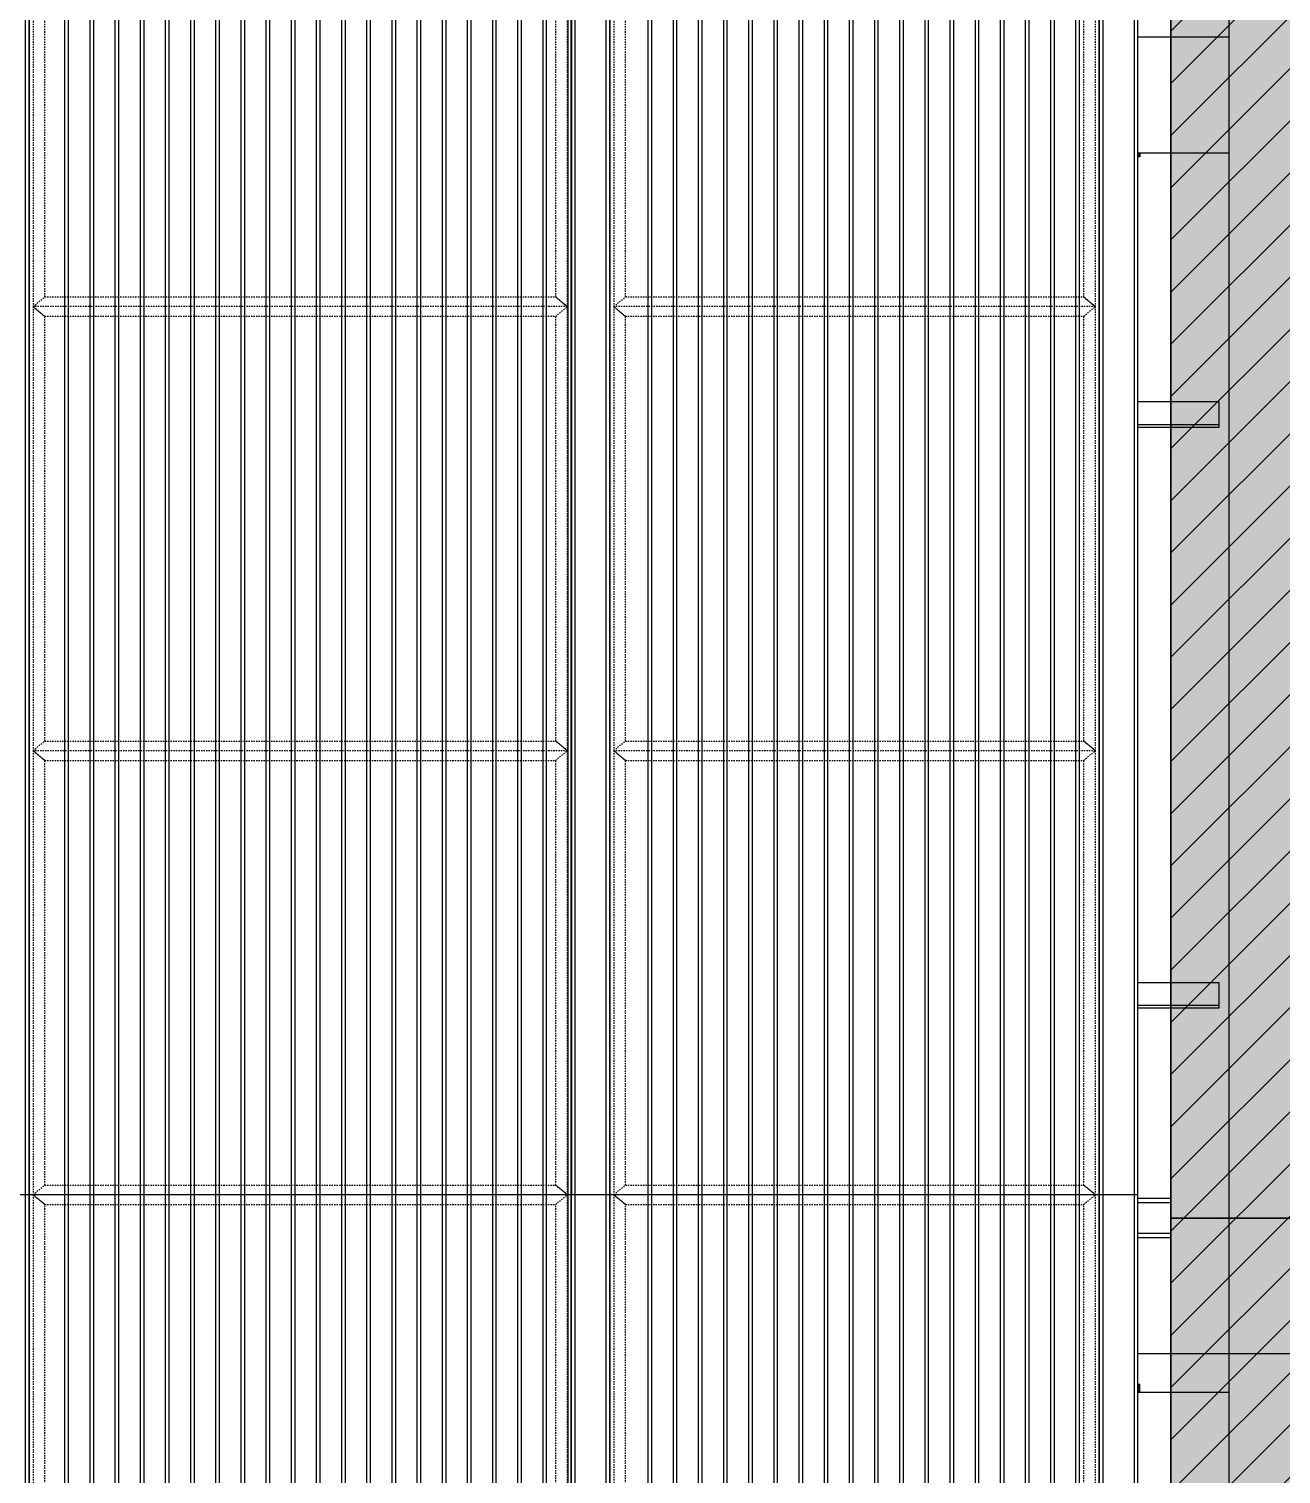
# Model space of a CAD drawing. Header units: millimetres. Extents: x 2519235 to 7246330, y 25937 to 201821.
# Drawn here: x 3249735 to 3252969, y 110629 to 114361 of the extents above; entities that cross this region are included whole.
import ezdxf
from ezdxf.xclip import XClip

# ---------------------------------------------------------------- set-up
doc = ezdxf.new("R2010")
doc.units = ezdxf.units.MM
doc.header["$XCLIPFRAME"] = 0
for name, pattern in [('ACM_Grid2', [9, 6, -1, 1, -1]), ('HIDDEN', [0.375, 0.25, -0.125]), ('HIDDEN2', [4.7625, 3.175, -1.5875]), ('TA_GL_005.00000', [13.75, 5, -1.25, 1.25, -1.25, 5]), ('TA_HL_001.00000', [6.5, 3.55, -2.95])]:
    doc.linetypes.add(name, pattern=pattern)
doc.layers.get('Defpoints').update_dxf_attribs({"color": 140})
for name, color, linetype in [('000 - 0_SYM_DWG_GRIDLINE_MAIN_COLOR_251', 251, 'Continuous'), ('000 - CONCRETE_COL_WIPEOUT_', 250, 'Continuous'), ('000 - CONCRETE_PRECAST_HATCH_', 251, 'Continuous'), ('000 - H A T C H', 9, 'Continuous'), ('010 - ASPG_EXTR_MAIN_COLOR_2', 2, 'Continuous'), ('010 - ASPG_EXTR_WIPEOUT_', 250, 'Continuous'), ('010 - ASPG_FRAMING_MAIN_COLOR_1', 3, 'Continuous'), ('010 - ASPG_FRAMING_MAIN_COLOR_2', 2, 'Continuous'), ('010 - ASPG_FRAMING_SUB_COLOR_2', 2, 'Continuous'), ('010 - ASPG_FRAMING_SUB_COLOR_3', 251, 'Continuous'), ('010 - ASPG_FRAMING_WIPEOUT_', 250, 'Continuous'), ('_[-125x65x6x8', 3, 'Continuous'), ('_PL-02', 1, 'Continuous'), ('_PLATE-SC', 32, 'Continuous'), ('_SC -100x100x6x8', 1, 'Continuous'), ('_Wall-PRECAST-E1', 1, 'HIDDEN'), ('_งานโครงสร้าง', 251, 'Continuous'), ('G-ANNO-HATCH-G251', 7, 'Continuous')]:
    doc.layers.add(name, color=color, linetype=linetype)
doc.layers.add('ACM_Line_Grid Line _Existing__Lw2_', color=252, linetype='ACM_Grid2', lineweight=9)
doc.styles.add('TA', font='', dxfattribs={"height": 4.5})
doc.styles.get('TA').set_extended_font_data('Cordia New')

# ---------------------------------------------------------------- blocks, each defined once
blk = doc.blocks.new('*U107')
at = {"color": 252, "linetype": 'HIDDEN2', "ltscale": 0.3}
blk.add_line((0, -26.5), (-4950, -26.5), dxfattribs=at)
blk.add_lwpolyline([(0, 32.5), (-4950, 32.5), (-4950, -32.5), (0, -32.5)], close=True)
blk = doc.blocks.new('_PL-01')
at = {"layer": 'G-ANNO-HATCH-G251'}
h = blk.add_hatch(dxfattribs=at)
h.set_pattern_fill('AR-CONC', color=250, scale=0.05)
h.set_pattern_definition([(50, (-178564.836, -85577.109), (9.10923345, -0.79695428), [0.9525, -10.4775]), (355, (-178564.836, -85577.109), (-1.76217107, 9.55284226), [0.762, -8.3820292]), (100.4514447, (-178564.077, -85577.176), (7.34706235, 8.7558876), [0.80950044, -8.90451223]), (46.1842, (-178564.836, -85574.569), (13.55395204, -2.1021164), [1.42875, -15.71625]), (96.6355576, (-178563.706, -85574.744), (11.8702067, 12.3713062), [1.2142512, -13.3567804]), (351.184151, (-178564.836, -85574.57), (11.8702067, 12.3713062), [1.1429984, -12.5729866]), (21, (-178563.566, -85575.204), (7.58071956, -5.1132599), [0.9525, -10.4775]), (326, (-178563.566, -85575.204), (3.0901014, 9.2093983), [0.762, -8.382]), (71.451445, (-178562.934, -85575.63), (10.67082096, 4.09613844), [0.80950044, -8.9044969]), (37.5, (-178564.8358, -85577.1093), (0.15443016, 4.227751944), [0, -8.2804, 0, -8.509, 0, -8.41375]), (7.5, (-178564.836, -85577.1093), (3.34098313, 5.00902874), [0, -4.8514, 0, -8.0899, 0, -3.20675]), (327.5, (-178567.668, -85577.1093), (6.77952976, -0.2864372), [0, -3.175, 0, -9.906, 0, -13.1445]), (317.5, (-178568.938, -85577.1093), (7.40645907, 1.27132455), [0, -4.1275, 0, -6.5786, 0, -9.3345])])
h.paths.add_polyline_path([(70, 0), (-70, 0), (-70, -10), (70, -10)])
h = blk.add_hatch(dxfattribs=at)
h.set_pattern_fill('ANSI32', color=250, scale=0.5, angle=90)
h.set_pattern_definition([(135, (-178371.5467, -85577.1093), (-3.36759605, -3.36759605), []), (135, (-178371.5467, -85574.8643), (-3.36759605, -3.36759605), [])])
h.paths.add_polyline_path([(70, -10), (-70, -10), (-70, -20), (70, -20)])
for points in [[(-70, 0), (70, 0), (70, -10), (-70, -10)], [(-70, -10), (70, -10), (70, -20), (-70, -20)]]:
    blk.add_lwpolyline(points, close=True)
at = {"layer": 'ACM_Line_Grid Line _Existing__Lw2_', "lineweight": 20}
blk.add_line((0, 0), (0, -20), dxfattribs=at)
blk = doc.blocks.new('*U124')
for p, q in [((-3, 3170), (-63, 3170)), ((-57.9, 3165), (-50, 3165)), ((-50, 5), (-50, 3165)), ((-50, 3165), (50, 3165)), ((-3, 3165), (-3, 3170)), ((50, 3165), (50, 5)), ((-3, 0), (-63, 0)), ((-57.9, 5), (-50, 5)), ((-50, 5), (50, 5)), ((-3, 5), (-3, 0))]:
    blk.add_line(p, q)
at = {"color": 252}
for p, q in [((-24.8, 3141.6), (-24.8, 3128.4)), ((-24.8, 3141.6), (-23.6, 3140.3)), ((-22.4, 3141.6), (-23.6, 3140.3)), ((-23.6, 3140.3), (-23.6, 3129.7)), ((-22.4, 3141.6), (-21.2, 3140.3)), ((-22.4, 3141.6), (-22.4, 3128.4)), ((-20, 3141.6), (-21.2, 3140.3)), ((-21.2, 3140.3), (-21.2, 3129.7)), ((-20, 3141.6), (-18.8, 3140.3)), ((-20, 3141.6), (-20, 3128.4)), ((-17.6, 3145.8), (-18.8, 3145)), ((-18.8, 3145), (-18.8, 3125)), ((-17.6, 3145.8), (-11, 3145.8)), ((-17.6, 3138.6), (-11, 3138.6)), ((-11, 3145.8), (-9.8, 3145)), ((-9.8, 3148.5), (-9.8, 3121.5)), ((-9.8, 3148.5), (-8, 3148.5)), ((-8, 3148.5), (-8, 3121.5)), ((4, 3121.5), (4, 3148.5)), ((5.8, 3148.5), (4, 3148.5)), ((5.8, 3121.5), (5.8, 3148.5)), ((7, 3145.8), (5.8, 3145)), ((13.6, 3145.8), (7, 3145.8)), ((13.6, 3138.6), (7, 3138.6)), ((13.6, 3145.8), (14.8, 3145)), ((14.8, 3125), (14.8, 3145)), ((22.6, 3145.8), (16, 3145.8)), ((22.6, 3138.6), (16, 3138.6)), ((22.6, 3145.8), (23.8, 3145)), ((23.8, 3125), (23.8, 3145)), ((25, 3141.6), (23.8, 3140.3)), ((26.2, 3140.3), (25, 3141.6)), ((25, 3128.4), (25, 3141.6)), ((27.4, 3141.6), (26.2, 3140.3)), ((26.2, 3129.7), (26.2, 3140.3)), ((28.6, 3140.3), (27.4, 3141.6)), ((27.4, 3128.4), (27.4, 3141.6)), ((29.8, 3141.6), (28.6, 3140.3)), ((28.6, 3140.3), (28.6, 3129.7)), ((29.8, 3128.4), (29.8, 3141.6)), ((-24.8, 3128.4), (-23.6, 3129.7)), ((-23.6, 3129.7), (-22.4, 3128.4)), ((-22.4, 3128.4), (-21.2, 3129.7)), ((-21.2, 3129.7), (-20, 3128.4)), ((-20, 3128.4), (-18.8, 3129.7)), ((-17.6, 3124.2), (-18.8, 3125)), ((-17.6, 3131.4), (-11, 3131.4)), ((-17.6, 3124.2), (-11, 3124.2)), ((-11, 3124.2), (-9.8, 3125)), ((-9.8, 3121.5), (-8, 3121.5)), ((5.8, 3121.5), (4, 3121.5)), ((7, 3124.2), (5.8, 3125)), ((13.6, 3131.4), (7, 3131.4)), ((13.6, 3124.2), (7, 3124.2)), ((13.6, 3124.2), (14.8, 3125)), ((22.6, 3131.4), (16, 3131.4)), ((22.6, 3124.2), (16, 3124.2)), ((22.6, 3124.2), (23.8, 3125)), ((25, 3128.4), (23.8, 3129.7)), ((25, 3128.4), (26.2, 3129.7)), ((27.4, 3128.4), (26.2, 3129.7)), ((27.4, 3128.4), (28.6, 3129.7)), ((29.8, 3128.4), (28.6, 3129.7)), ((-24.8, 28.4), (-24.8, 41.6)), ((-24.8, 41.6), (-23.6, 40.3)), ((-23.6, 40.3), (-22.4, 41.6)), ((-23.6, 29.7), (-23.6, 40.3)), ((-22.4, 41.6), (-21.2, 40.3)), ((-22.4, 28.4), (-22.4, 41.6)), ((-21.2, 40.3), (-20, 41.6)), ((-21.2, 29.7), (-21.2, 40.3)), ((-20, 41.6), (-18.8, 40.3)), ((-20, 28.4), (-20, 41.6)), ((-17.6, 45.8), (-18.8, 45)), ((-18.8, 25), (-18.8, 45)), ((-17.6, 45.8), (-11, 45.8)), ((-17.6, 38.6), (-11, 38.6)), ((-11, 45.8), (-9.8, 45)), ((-9.8, 21.5), (-9.8, 48.5)), ((-9.8, 48.5), (-8, 48.5)), ((-8, 21.5), (-8, 48.5)), ((4, 48.5), (4, 21.5)), ((5.8, 48.5), (4, 48.5)), ((5.8, 48.5), (5.8, 21.5)), ((7, 45.8), (5.8, 45)), ((13.6, 45.8), (7, 45.8)), ((13.6, 38.6), (7, 38.6)), ((13.6, 45.8), (14.8, 45)), ((14.8, 45), (14.8, 25)), ((22.6, 45.8), (16, 45.8)), ((22.6, 38.6), (16, 38.6)), ((22.6, 45.8), (23.8, 45)), ((23.8, 45), (23.8, 25)), ((25, 41.6), (23.8, 40.3)), ((25, 41.6), (26.2, 40.3)), ((25, 41.6), (25, 28.4)), ((27.4, 41.6), (26.2, 40.3)), ((26.2, 40.3), (26.2, 29.7)), ((27.4, 41.6), (28.6, 40.3)), ((27.4, 41.6), (27.4, 28.4)), ((29.8, 41.6), (28.6, 40.3)), ((28.6, 29.7), (28.6, 40.3)), ((29.8, 41.6), (29.8, 28.4)), ((-24.8, 28.4), (-23.6, 29.7)), ((-22.4, 28.4), (-23.6, 29.7)), ((-22.4, 28.4), (-21.2, 29.7)), ((-20, 28.4), (-21.2, 29.7)), ((-20, 28.4), (-18.8, 29.7)), ((-17.6, 24.2), (-18.8, 25)), ((-17.6, 31.4), (-11, 31.4)), ((-17.6, 24.2), (-11, 24.2)), ((-11, 24.2), (-9.8, 25)), ((-9.8, 21.5), (-8, 21.5)), ((5.8, 21.5), (4, 21.5)), ((7, 24.2), (5.8, 25)), ((13.6, 31.4), (7, 31.4)), ((13.6, 24.2), (7, 24.2)), ((13.6, 24.2), (14.8, 25)), ((22.6, 31.4), (16, 31.4)), ((22.6, 24.2), (16, 24.2)), ((22.6, 24.2), (23.8, 25)), ((25, 28.4), (23.8, 29.7)), ((26.2, 29.7), (25, 28.4)), ((27.4, 28.4), (26.2, 29.7)), ((28.6, 29.7), (27.4, 28.4)), ((29.8, 28.4), (28.6, 29.7))]:
    blk.add_line(p, q, dxfattribs=at)
at = {"color": 1, "linetype": 'HIDDEN'}
for p, q in [((-8, 3160), (-8, 3115.1)), ((-8, 10), (-8, 54.9))]:
    blk.add_line(p, q, dxfattribs=at)
at = {"color": 252, "linetype": 'HIDDEN', "ltscale": 0.1}
for p, q in [((-3, 3165), (-3, 5)), ((3, 5), (3, 3165))]:
    blk.add_line(p, q, dxfattribs=at)
at = {"color": 252}
for points in [[(-17.6, 3145.8, 0.325), (-17.6, 3138.6, 0.325), (-17.6, 3131.4, 0.325), (-17.6, 3124.2, 0.325)], [(-11, 3145.8, -0.325), (-11, 3138.6, -0.325), (-11, 3131.4, -0.325), (-11, 3124.2, -0.325)], [(7, 3124.2, -0.325), (7, 3131.4, -0.325), (7, 3138.6, -0.325), (7, 3145.8, -0.325)], [(13.6, 3124.2, 0.325), (13.6, 3131.4, 0.325), (13.6, 3138.6, 0.325), (13.6, 3145.8, 0.325)], [(22.6, 3124.2, 0.325), (22.6, 3131.4, 0.325), (22.6, 3138.6, 0.325), (22.6, 3145.8, 0.325)], [(-17.6, 24.2, -0.325), (-17.6, 31.4, -0.325), (-17.6, 38.6, -0.325), (-17.6, 45.8, -0.325)], [(-11, 24.2, 0.325), (-11, 31.4, 0.325), (-11, 38.6, 0.325), (-11, 45.8, 0.325)], [(7, 45.8, 0.325), (7, 38.6, 0.325), (7, 31.4, 0.325), (7, 24.2, 0.325)], [(13.6, 45.8, -0.325), (13.6, 38.6, -0.325), (13.6, 31.4, -0.325), (13.6, 24.2, -0.325)], [(22.6, 45.8, -0.325), (22.6, 38.6, -0.325), (22.6, 31.4, -0.325), (22.6, 24.2, -0.325)]]:
    blk.add_lwpolyline(points, format="xyb", dxfattribs=at)
for points in [[(16, 3145.8, 0.325), (16, 3138.6, 0.325), (16, 3131.4, 0.325), (16, 3124.2), (14.8, 3125), (14.8, 3145)], [(16, 24.2, -0.325), (16, 31.4, -0.325), (16, 38.6, -0.325), (16, 45.8), (14.8, 45), (14.8, 25)]]:
    blk.add_lwpolyline(points, format="xyb", close=True, dxfattribs=at)
for centre, start, end in [((-57.2, 3170.9), 188.4792, 263.1502), ((-57.2, -0.9), 96.8498, 171.5208)]:
    blk.add_arc(centre, 5.91, start, end)
for centre, radius, start, end in [((-18.3, 3135), 9.29, 134.3223, 225.6777), ((23.3, 3135), 9.29, 314.3223, 45.6777), ((71.5, 3130.9), 47.7, 178.4903, 181.5097), ((-18.3, 35), 9.29, 134.3223, 225.6777), ((71.5, 39.1), 47.7, 178.4903, 181.5097), ((23.3, 35), 9.29, 314.3223, 45.6777)]:
    blk.add_arc(centre, radius, start, end, dxfattribs=at)
at = {"color": 1, "linetype": 'HIDDEN'}
for centre, radius, start, end in [((-13, 3160), 5, 0, 90), ((-2.1, 3115.8), 5.91, 186.8498, 261.5208), ((-2.1, 54.2), 5.91, 98.4792, 173.1502), ((-13, 10), 5, 270, 0)]:
    blk.add_arc(centre, radius, start, end, dxfattribs=at)
at = {"layer": 'Defpoints'}
blk.add_line((0, 3170), (0, 0), dxfattribs=at)
blk = doc.blocks.new('_PL-02')
at = {"layer": 'G-ANNO-HATCH-G251'}
h = blk.add_hatch(dxfattribs=at)
h.set_pattern_fill('ANSI32', color=250, scale=0.5, angle=90)
h.set_pattern_definition([(135, (-178371.5467, -85567.1093), (-3.36759605, -3.36759605), []), (135, (-178371.5467, -85564.8643), (-3.36759605, -3.36759605), [])])
h.paths.add_polyline_path([(70, 0), (-70, 0), (-70, -10), (70, -10)])
blk.add_lwpolyline([(-70, 0), (70, 0), (70, -10), (-70, -10)], close=True)
at = {"layer": 'ACM_Line_Grid Line _Existing__Lw2_', "lineweight": 20}
blk.add_line((0, 0), (0, -10), dxfattribs=at)
blk = doc.blocks.new('W-1-PP17-ENT1_REV02_20260415-163809_PP17_ENT1_SE_ELE3')
at = {"layer": '_Wall-PRECAST-E1', "lineweight": -3}
for points in [[(9900, 111290), (11400, 111290), (11400, 117040), (9900, 117040)], [(9900, 108290), (11400, 108290), (11400, 111290), (9900, 111290)]]:
    blk.add_lwpolyline(points, close=True, dxfattribs=at)
at = {"layer": '_งานโครงสร้าง', "extrusion": (-1.22465e-16, 1, 0)}
for p, q in [((10049.8, 116340), (10049.8, 100790)), ((5049.8, 110840), (10049.8, 110840))]:
    blk.add_line(p, q, dxfattribs=at)
at = {"layer": '_งานโครงสร้าง'}
blk.add_lwpolyline([(5049.8, 114340), (10049.8, 114340), (10049.8, 114040), (5049.8, 114040)], close=True, dxfattribs=at)
at = {"layer": '_[-125x65x6x8', "color": 2}
for p in [(10024.8, 113365), (10024.8, 111865)]:
    blk.add_blockref('*U107', p, dxfattribs=at)
at = {"layer": '_PL-02'}
for p in [(7549.8, 114040), (9749.8, 114040)]:
    blk.add_blockref('_PL-02', p, dxfattribs=at)
at = {"layer": '_PLATE-SC', "xscale": -1, "rotation": 180}
for p in [(7549.8, 110840), (9749.8, 110840)]:
    blk.add_blockref('_PL-01', p, dxfattribs=at)
at = {"layer": '_SC -100x100x6x8'}
for p in [(7549.8, 110860), (9749.8, 110860)]:
    blk.add_blockref('*U124', p, dxfattribs=at)
blk = doc.blocks.new('*U962')
at = {"layer": '000 - H A T C H'}
h = blk.add_hatch(dxfattribs=at)
h.set_pattern_fill('AR-CONC', color=8, scale=0.05)
h.paths.add_polyline_path([(0, 0), (8275, 0), (8275, 3000), (3000, 3000), (3000, 14750), (0, 14750)])
at = {"layer": '000 - CONCRETE_COL_WIPEOUT_', "color": 0}
blk.add_lwpolyline([(8275, 0), (8275, 3000), (3000, 3000), (3000, 14750), (0, 14750), (0, 0), (8275, 0), (8275, 0), (8275, 0), (8275, 0), (8275, 0), (8275, 0)], close=True, dxfattribs=at)
blk = doc.blocks.new('A$Ce4dc3cae')
at = {"layer": '_Wall-PRECAST-E1', "lineweight": -3}
for points in [[(0, -5750), (1500, -5750), (1500, 0), (0, 0)], [(0, -8750), (1500, -8750), (1500, -5750), (0, -5750)]]:
    blk.add_lwpolyline(points, close=True, dxfattribs=at)
blk = doc.blocks.new('A$C7a4bdc73')
blk.add_blockref('*U962', (0, -14750))
at = {"layer": '000 - CONCRETE_PRECAST_HATCH_'}
h = blk.add_hatch(dxfattribs=at)
h.set_pattern_fill('ANSI31', color=1, scale=30)
h.paths.add_polyline_path([(0, -14750), (0, 0), (3000, 0), (3000, -11750), (8275, -11750), (8275, -14750)])
at = {"layer": 'Defpoints'}
blk.add_lwpolyline([(0, -14750), (0, 0), (3000, 0), (3000, -11750), (8275, -11750), (8275, -14750)], close=True, dxfattribs=at)
blk.add_blockref('A$Ce4dc3cae', (0, 0))
blk = doc.blocks.new('*U996')
at = {"layer": '000 - 0_SYM_DWG_GRIDLINE_MAIN_COLOR_251', "linetype": 'ByBlock', "ltscale": 5}
blk.add_line((20, 0), (-878, 0), dxfattribs=at)
at = {"style": 'TA', "flags": 1}
blk.add_attdef('LOCATION', (6, -6), '', height=4.5, rotation=270, dxfattribs=at)
blk = doc.blocks.new('W-1-PP17-ENT1_REV02_20260415-163734_PP17_ENT1_ELE3_DIMS')
at = {"layer": '000 - 0_SYM_DWG_GRIDLINE_MAIN_COLOR_251', "linetype": 'TA_GL_005.00000', "xscale": 50, "yscale": 50, "zscale": 50, "rotation": 180}
blk.add_blockref('*U996', (-18300, 110940), dxfattribs=at)
blk = doc.blocks.new('*U1309')
blk.add_wipeout([(0, -40), (27009, -40), (27009, 40), (0, 40)]).dxf.layer = '010 - ASPG_FRAMING_WIPEOUT_'
at = {"layer": '010 - ASPG_FRAMING_MAIN_COLOR_2'}
blk.add_lwpolyline([(0, -40), (27009, -40), (27009, 40), (0, 40)], close=True, dxfattribs=at)
for points in [[(0, 40), (27084, 40), (27084, 50), (0, 50)], [(0, -50), (27084, -50), (27084, -40), (0, -40)]]:
    blk.add_wipeout(points).dxf.layer = '010 - ASPG_FRAMING_WIPEOUT_'
at = {"layer": '010 - ASPG_FRAMING_MAIN_COLOR_1'}
for points in [[(0, 40), (27084, 40), (27084, 50), (0, 50)], [(0, -50), (27084, -50), (27084, -40), (0, -40)]]:
    blk.add_lwpolyline(points, close=True, dxfattribs=at)
blk = doc.blocks.new('*U3388')
blk.add_wipeout([(50, 0), (1450, 0), (1450, 3000), (50, 3000)]).dxf.layer = '010 - ASPG_EXTR_WIPEOUT_'
at = {"layer": '010 - ASPG_EXTR_MAIN_COLOR_2'}
for points in [[(141.5, 0), (151.7, 0), (151.7, 3000), (141.5, 3000)], [(206.5, 0), (216.7, 0), (216.7, 3000), (206.5, 3000)], [(271.5, 0), (281.7, 0), (281.7, 3000), (271.5, 3000)], [(336.5, 0), (346.7, 0), (346.7, 3000), (336.5, 3000)], [(401.5, 0), (411.7, 0), (411.7, 3000), (401.5, 3000)], [(466.5, 0), (476.7, 0), (476.7, 3000), (466.5, 3000)], [(531.5, 0), (541.7, 0), (541.7, 3000), (531.5, 3000)], [(596.5, 0), (606.7, 0), (606.7, 3000), (596.5, 3000)], [(661.5, 0), (671.7, 0), (671.7, 3000), (661.5, 3000)], [(726.5, 0), (736.7, 0), (736.7, 3000), (726.5, 3000)], [(791.5, 0), (801.7, 0), (801.7, 3000), (791.5, 3000)], [(856.5, 0), (866.7, 0), (866.7, 3000), (856.5, 3000)], [(921.5, 0), (931.7, 0), (931.7, 3000), (921.5, 3000)], [(986.5, 0), (996.7, 0), (996.7, 3000), (986.5, 3000)], [(1051.5, 0), (1061.7, 0), (1061.7, 3000), (1051.5, 3000)], [(1116.5, 0), (1126.7, 0), (1126.7, 3000), (1116.5, 3000)], [(1181.5, 0), (1191.7, 0), (1191.7, 3000), (1181.5, 3000)], [(1246.5, 0), (1256.7, 0), (1256.7, 3000), (1246.5, 3000)], [(1311.5, 0), (1321.7, 0), (1321.7, 3000), (1311.5, 3000)], [(1376.5, 0), (1386.7, 0), (1386.7, 3000), (1376.5, 3000)]]:
    blk.add_lwpolyline(points, close=True, dxfattribs=at)
at = {"layer": '010 - ASPG_FRAMING_SUB_COLOR_2'}
blk.add_lwpolyline([(50, 0), (1450, 0), (1450, 3000), (50, 3000)], close=True, dxfattribs=at)
for points in [[(-50, 0), (50, 0), (50, 3000), (-50, 3000)], [(1450, 0), (1550, 0), (1550, 3000), (1450, 3000)]]:
    blk.add_wipeout(points).dxf.layer = '010 - ASPG_EXTR_WIPEOUT_'
at = {"layer": '010 - ASPG_EXTR_MAIN_COLOR_2'}
blk.add_lwpolyline([(1441.5, 0), (1451.7, 0), (1451.7, 3000), (1441.5, 3000)], close=True, dxfattribs=at)
at = {"layer": '010 - ASPG_FRAMING_MAIN_COLOR_1'}
for points in [[(-50, 0), (-40, 0), (-40, 3000), (-50, 3000)], [(40, 0), (50, 0), (50, 3000), (40, 3000)], [(1450, 0), (1460, 0), (1460, 3000), (1450, 3000)], [(1540, 0), (1550, 0), (1550, 3000), (1540, 3000)]]:
    blk.add_lwpolyline(points, close=True, dxfattribs=at)
at = {"layer": '010 - ASPG_FRAMING_SUB_COLOR_2'}
for points in [[(-50, 0), (50, 0), (50, 3000), (-50, 3000)], [(1450, 0), (1550, 0), (1550, 3000), (1450, 3000)]]:
    blk.add_lwpolyline(points, close=True, dxfattribs=at)
blk = doc.blocks.new('*U3387')
blk.add_wipeout([(50, 0), (1314, 0), (1314, 3000), (50, 3000)]).dxf.layer = '010 - ASPG_EXTR_WIPEOUT_'
at = {"layer": '010 - ASPG_EXTR_MAIN_COLOR_2'}
for points in [[(148.2, 0), (158.4, 0), (158.4, 3000), (148.2, 3000)], [(213.2, 0), (223.4, 0), (223.4, 3000), (213.2, 3000)], [(278.2, 0), (288.4, 0), (288.4, 3000), (278.2, 3000)], [(343.2, 0), (353.4, 0), (353.4, 3000), (343.2, 3000)], [(408.2, 0), (418.4, 0), (418.4, 3000), (408.2, 3000)], [(473.2, 0), (483.4, 0), (483.4, 3000), (473.2, 3000)], [(538.2, 0), (548.4, 0), (548.4, 3000), (538.2, 3000)], [(603.2, 0), (613.4, 0), (613.4, 3000), (603.2, 3000)], [(668.2, 0), (678.4, 0), (678.4, 3000), (668.2, 3000)], [(733.2, 0), (743.4, 0), (743.4, 3000), (733.2, 3000)], [(798.2, 0), (808.4, 0), (808.4, 3000), (798.2, 3000)], [(863.2, 0), (873.4, 0), (873.4, 3000), (863.2, 3000)], [(928.2, 0), (938.4, 0), (938.4, 3000), (928.2, 3000)], [(993.2, 0), (1003.4, 0), (1003.4, 3000), (993.2, 3000)], [(1058.2, 0), (1068.4, 0), (1068.4, 3000), (1058.2, 3000)], [(1123.2, 0), (1133.4, 0), (1133.4, 3000), (1123.2, 3000)], [(1188.2, 0), (1198.4, 0), (1198.4, 3000), (1188.2, 3000)], [(1253.2, 0), (1263.4, 0), (1263.4, 3000), (1253.2, 3000)]]:
    blk.add_lwpolyline(points, close=True, dxfattribs=at)
at = {"layer": '010 - ASPG_FRAMING_SUB_COLOR_2'}
blk.add_lwpolyline([(50, 0), (1314, 0), (1314, 3000), (50, 3000)], close=True, dxfattribs=at)
for points in [[(-50, 0), (50, 0), (50, 3000), (-50, 3000)], [(1314, 0), (1414, 0), (1414, 3000), (1314, 3000)]]:
    blk.add_wipeout(points).dxf.layer = '010 - ASPG_EXTR_WIPEOUT_'
at = {"layer": '010 - ASPG_FRAMING_MAIN_COLOR_1'}
for points in [[(-50, 0), (-40, 0), (-40, 3000), (-50, 3000)], [(40, 0), (50, 0), (50, 3000), (40, 3000)], [(1314, 0), (1324, 0), (1324, 3000), (1314, 3000)], [(1404, 0), (1414, 0), (1414, 3000), (1404, 3000)]]:
    blk.add_lwpolyline(points, close=True, dxfattribs=at)
at = {"layer": '010 - ASPG_FRAMING_SUB_COLOR_2'}
for points in [[(-50, 0), (50, 0), (50, 3000), (-50, 3000)], [(1314, 0), (1414, 0), (1414, 3000), (1314, 3000)]]:
    blk.add_lwpolyline(points, close=True, dxfattribs=at)
blk = doc.blocks.new('*U1295')
blk.add_wipeout([(50, 0), (1314, 0), (1314, 3440), (50, 3440)]).dxf.layer = '010 - ASPG_EXTR_WIPEOUT_'
at = {"layer": '010 - ASPG_EXTR_MAIN_COLOR_2'}
for points in [[(148.2, 0), (158.4, 0), (158.4, 3440), (148.2, 3440)], [(213.2, 0), (223.4, 0), (223.4, 3440), (213.2, 3440)], [(278.2, 0), (288.4, 0), (288.4, 3440), (278.2, 3440)], [(343.2, 0), (353.4, 0), (353.4, 3440), (343.2, 3440)], [(408.2, 0), (418.4, 0), (418.4, 3440), (408.2, 3440)], [(473.2, 0), (483.4, 0), (483.4, 3440), (473.2, 3440)], [(538.2, 0), (548.4, 0), (548.4, 3440), (538.2, 3440)], [(603.2, 0), (613.4, 0), (613.4, 3440), (603.2, 3440)], [(668.2, 0), (678.4, 0), (678.4, 3440), (668.2, 3440)], [(733.2, 0), (743.4, 0), (743.4, 3440), (733.2, 3440)], [(798.2, 0), (808.4, 0), (808.4, 3440), (798.2, 3440)], [(863.2, 0), (873.4, 0), (873.4, 3440), (863.2, 3440)], [(928.2, 0), (938.4, 0), (938.4, 3440), (928.2, 3440)], [(993.2, 0), (1003.4, 0), (1003.4, 3440), (993.2, 3440)], [(1058.2, 0), (1068.4, 0), (1068.4, 3440), (1058.2, 3440)], [(1123.2, 0), (1133.4, 0), (1133.4, 3440), (1123.2, 3440)], [(1188.2, 0), (1198.4, 0), (1198.4, 3440), (1188.2, 3440)], [(1253.2, 0), (1263.4, 0), (1263.4, 3440), (1253.2, 3440)]]:
    blk.add_lwpolyline(points, close=True, dxfattribs=at)
at = {"layer": '010 - ASPG_FRAMING_SUB_COLOR_2'}
blk.add_lwpolyline([(50, 0), (1314, 0), (1314, 3440), (50, 3440)], close=True, dxfattribs=at)
for points in [[(-50, 0), (50, 0), (50, 3440), (-50, 3440)], [(1314, 0), (1414, 0), (1414, 3440), (1314, 3440)]]:
    blk.add_wipeout(points).dxf.layer = '010 - ASPG_EXTR_WIPEOUT_'
at = {"layer": '010 - ASPG_FRAMING_MAIN_COLOR_1'}
for points in [[(-50, 0), (-40, 0), (-40, 3440), (-50, 3440)], [(40, 0), (50, 0), (50, 3440), (40, 3440)], [(1314, 0), (1324, 0), (1324, 3440), (1314, 3440)], [(1404, 0), (1414, 0), (1414, 3440), (1404, 3440)]]:
    blk.add_lwpolyline(points, close=True, dxfattribs=at)
at = {"layer": '010 - ASPG_FRAMING_SUB_COLOR_2'}
for points in [[(-50, 0), (50, 0), (50, 3440), (-50, 3440)], [(1314, 0), (1414, 0), (1414, 3440), (1314, 3440)]]:
    blk.add_lwpolyline(points, close=True, dxfattribs=at)
blk = doc.blocks.new('*U1296')
blk.add_wipeout([(50, 0), (1450, 0), (1450, 3440), (50, 3440)]).dxf.layer = '010 - ASPG_EXTR_WIPEOUT_'
at = {"layer": '010 - ASPG_EXTR_MAIN_COLOR_2'}
for points in [[(141.5, 0), (151.7, 0), (151.7, 3440), (141.5, 3440)], [(206.5, 0), (216.7, 0), (216.7, 3440), (206.5, 3440)], [(271.5, 0), (281.7, 0), (281.7, 3440), (271.5, 3440)], [(336.5, 0), (346.7, 0), (346.7, 3440), (336.5, 3440)], [(401.5, 0), (411.7, 0), (411.7, 3440), (401.5, 3440)], [(466.5, 0), (476.7, 0), (476.7, 3440), (466.5, 3440)], [(531.5, 0), (541.7, 0), (541.7, 3440), (531.5, 3440)], [(596.5, 0), (606.7, 0), (606.7, 3440), (596.5, 3440)], [(661.5, 0), (671.7, 0), (671.7, 3440), (661.5, 3440)], [(726.5, 0), (736.7, 0), (736.7, 3440), (726.5, 3440)], [(791.5, 0), (801.7, 0), (801.7, 3440), (791.5, 3440)], [(856.5, 0), (866.7, 0), (866.7, 3440), (856.5, 3440)], [(921.5, 0), (931.7, 0), (931.7, 3440), (921.5, 3440)], [(986.5, 0), (996.7, 0), (996.7, 3440), (986.5, 3440)], [(1051.5, 0), (1061.7, 0), (1061.7, 3440), (1051.5, 3440)], [(1116.5, 0), (1126.7, 0), (1126.7, 3440), (1116.5, 3440)], [(1181.5, 0), (1191.7, 0), (1191.7, 3440), (1181.5, 3440)], [(1246.5, 0), (1256.7, 0), (1256.7, 3440), (1246.5, 3440)], [(1311.5, 0), (1321.7, 0), (1321.7, 3440), (1311.5, 3440)], [(1376.5, 0), (1386.7, 0), (1386.7, 3440), (1376.5, 3440)]]:
    blk.add_lwpolyline(points, close=True, dxfattribs=at)
at = {"layer": '010 - ASPG_FRAMING_SUB_COLOR_2'}
blk.add_lwpolyline([(50, 0), (1450, 0), (1450, 3440), (50, 3440)], close=True, dxfattribs=at)
for points in [[(-50, 0), (50, 0), (50, 3440), (-50, 3440)], [(1450, 0), (1550, 0), (1550, 3440), (1450, 3440)]]:
    blk.add_wipeout(points).dxf.layer = '010 - ASPG_EXTR_WIPEOUT_'
at = {"layer": '010 - ASPG_EXTR_MAIN_COLOR_2'}
blk.add_lwpolyline([(1441.5, 0), (1451.7, 0), (1451.7, 3440), (1441.5, 3440)], close=True, dxfattribs=at)
at = {"layer": '010 - ASPG_FRAMING_MAIN_COLOR_1'}
for points in [[(-50, 0), (-40, 0), (-40, 3440), (-50, 3440)], [(40, 0), (50, 0), (50, 3440), (40, 3440)], [(1450, 0), (1460, 0), (1460, 3440), (1450, 3440)], [(1540, 0), (1550, 0), (1550, 3440), (1540, 3440)]]:
    blk.add_lwpolyline(points, close=True, dxfattribs=at)
at = {"layer": '010 - ASPG_FRAMING_SUB_COLOR_2'}
for points in [[(-50, 0), (50, 0), (50, 3440), (-50, 3440)], [(1450, 0), (1550, 0), (1550, 3440), (1450, 3440)]]:
    blk.add_lwpolyline(points, close=True, dxfattribs=at)
blk = doc.blocks.new('*U1297')
blk.add_wipeout([(50, 0), (1450, 0), (1450, 3440), (50, 3440)]).dxf.layer = '010 - ASPG_EXTR_WIPEOUT_'
at = {"layer": '010 - ASPG_EXTR_MAIN_COLOR_2'}
for points in [[(141.5, 0), (151.7, 0), (151.7, 3440), (141.5, 3440)], [(206.5, 0), (216.7, 0), (216.7, 3440), (206.5, 3440)], [(271.5, 0), (281.7, 0), (281.7, 3440), (271.5, 3440)], [(336.5, 0), (346.7, 0), (346.7, 3440), (336.5, 3440)], [(401.5, 0), (411.7, 0), (411.7, 3440), (401.5, 3440)], [(466.5, 0), (476.7, 0), (476.7, 3440), (466.5, 3440)], [(531.5, 0), (541.7, 0), (541.7, 3440), (531.5, 3440)], [(596.5, 0), (606.7, 0), (606.7, 3440), (596.5, 3440)], [(661.5, 0), (671.7, 0), (671.7, 3440), (661.5, 3440)], [(726.5, 0), (736.7, 0), (736.7, 3440), (726.5, 3440)], [(791.5, 0), (801.7, 0), (801.7, 3440), (791.5, 3440)], [(856.5, 0), (866.7, 0), (866.7, 3440), (856.5, 3440)], [(921.5, 0), (931.7, 0), (931.7, 3440), (921.5, 3440)], [(986.5, 0), (996.7, 0), (996.7, 3440), (986.5, 3440)], [(1051.5, 0), (1061.7, 0), (1061.7, 3440), (1051.5, 3440)], [(1116.5, 0), (1126.7, 0), (1126.7, 3440), (1116.5, 3440)], [(1181.5, 0), (1191.7, 0), (1191.7, 3440), (1181.5, 3440)], [(1246.5, 0), (1256.7, 0), (1256.7, 3440), (1246.5, 3440)], [(1311.5, 0), (1321.7, 0), (1321.7, 3440), (1311.5, 3440)], [(1376.5, 0), (1386.7, 0), (1386.7, 3440), (1376.5, 3440)]]:
    blk.add_lwpolyline(points, close=True, dxfattribs=at)
at = {"layer": '010 - ASPG_FRAMING_SUB_COLOR_2'}
blk.add_lwpolyline([(50, 0), (1450, 0), (1450, 3440), (50, 3440)], close=True, dxfattribs=at)
for points in [[(-50, 0), (50, 0), (50, 3440), (-50, 3440)], [(1450, 0), (1550, 0), (1550, 3440), (1450, 3440)]]:
    blk.add_wipeout(points).dxf.layer = '010 - ASPG_EXTR_WIPEOUT_'
at = {"layer": '010 - ASPG_EXTR_MAIN_COLOR_2'}
blk.add_lwpolyline([(1441.5, 0), (1451.7, 0), (1451.7, 3440), (1441.5, 3440)], close=True, dxfattribs=at)
at = {"layer": '010 - ASPG_FRAMING_MAIN_COLOR_1'}
for points in [[(-50, 0), (-40, 0), (-40, 3440), (-50, 3440)], [(40, 0), (50, 0), (50, 3440), (40, 3440)], [(1450, 0), (1460, 0), (1460, 3440), (1450, 3440)], [(1540, 0), (1550, 0), (1550, 3440), (1540, 3440)]]:
    blk.add_lwpolyline(points, close=True, dxfattribs=at)
at = {"layer": '010 - ASPG_FRAMING_SUB_COLOR_2'}
for points in [[(-50, 0), (50, 0), (50, 3440), (-50, 3440)], [(1450, 0), (1550, 0), (1550, 3440), (1450, 3440)]]:
    blk.add_lwpolyline(points, close=True, dxfattribs=at)
blk = doc.blocks.new('*U2617')
at = {"layer": '010 - ASPG_FRAMING_SUB_COLOR_3', "linetype": 'ByBlock'}
for points in [[(0, 0), (0, 1380), (25, 1350), (25, 30), (0, 0)], [(1146.7, 1380), (0, 1380), (25, 1350), (1121.7, 1350)], [(1146.7, 0), (1146.7, 1380), (1121.7, 1350), (1121.7, 30), (1146.7, 0)], [(25, 30), (1121.7, 30), (1146.7, 0), (0, 0), (25, 30)]]:
    blk.add_lwpolyline(points, close=True, dxfattribs=at)
blk = doc.blocks.new('*U2616')
at = {"layer": '010 - ASPG_FRAMING_SUB_COLOR_3', "linetype": 'ByBlock'}
for points in [[(0, 0), (0, 1244), (25, 1214), (25, 30), (0, 0)], [(1146.7, 1244), (0, 1244), (25, 1214), (1121.7, 1214)], [(1146.7, 0), (1146.7, 1244), (1121.7, 1214), (1121.7, 30), (1146.7, 0)], [(25, 30), (1121.7, 30), (1146.7, 0), (0, 0), (25, 30)]]:
    blk.add_lwpolyline(points, close=True, dxfattribs=at)
blk = doc.blocks.new('*U3390')
at = {"layer": '010 - ASPG_FRAMING_SUB_COLOR_3', "linetype": 'ByBlock'}
for points in [[(0, 0), (0, 1244), (25, 1214), (25, 30), (0, 0)], [(1500, 1244), (0, 1244), (25, 1214), (1475, 1214)], [(1500, 0), (1500, 1244), (1475, 1214), (1475, 30), (1500, 0)], [(25, 30), (1475, 30), (1500, 0), (0, 0), (25, 30)]]:
    blk.add_lwpolyline(points, close=True, dxfattribs=at)
blk = doc.blocks.new('*U3389')
at = {"layer": '010 - ASPG_FRAMING_SUB_COLOR_3', "linetype": 'ByBlock'}
for points in [[(0, 0), (0, 1380), (25, 1350), (25, 30), (0, 0)], [(1500, 1380), (0, 1380), (25, 1350), (1475, 1350)], [(1500, 0), (1500, 1380), (1475, 1350), (1475, 30), (1500, 0)], [(25, 30), (1475, 30), (1500, 0), (0, 0), (25, 30)]]:
    blk.add_lwpolyline(points, close=True, dxfattribs=at)
blk = doc.blocks.new('W-1-PP17-ENT1_REV02_20260417-030348_PP17_ENT_ASPG_ELE3')
at = {"color": 6, "rotation": 180}
blk.add_blockref('*U1309', (9900, 111290), dxfattribs=at)
blk.add_blockref('*U1295', (8401, 111350))
blk.add_blockref('*U1296', (6901, 111350))
blk.add_blockref('*U1297', (5401, 111350))
at = {"linetype": 'TA_HL_001.00000', "rotation": 90}
for p in [(9705, 113643.3), (9705, 112496.7), (9705, 111350)]:
    blk.add_blockref('*U2616', p, dxfattribs=at)
for p in [(8341, 113643.3), (8341, 112496.7), (8341, 111350)]:
    blk.add_blockref('*U2617', p, dxfattribs=at)
blk.add_blockref('*U3388', (5401, 108350))
blk.add_blockref('*U3388', (6901, 108350))
blk.add_blockref('*U3387', (8401, 108350))
for name, p in [('*U3389', (8341, 109850)), ('*U3390', (9705, 109850))]:
    blk.add_blockref(name, p, dxfattribs=at)

msp = doc.modelspace()

# ---------------------------------------------------------------- block references
ref = msp.add_blockref('W-1-PP17-ENT1_REV02_20260415-163809_PP17_ENT1_SE_ELE3', (3242784.512, 0))
XClip(ref).set_block_clipping_path([(-978.2667802493, 95732.3277789756), (41754.3453374598, 117932.3271690989)])

# ---------------------------------------------------------------- next in the draw order: block references
msp.add_blockref('A$C7a4bdc73', (3252684.512, 117040))

# ---------------------------------------------------------------- next in the draw order: block references
ref = msp.add_blockref('W-1-PP17-ENT1_REV02_20260415-163734_PP17_ENT1_ELE3_DIMS', (3242784.512, 0))
XClip(ref).set_block_clipping_path([(-1933.1517627602, 96626.6495575323), (31604.352222994, 118738.2406029412)])

# ---------------------------------------------------------------- next in the draw order: block references
ref = msp.add_blockref('W-1-PP17-ENT1_REV02_20260417-030348_PP17_ENT_ASPG_ELE3', (3242784.512, 0))
XClip(ref).set_block_clipping_path([(-1933.1517627602, 96626.6495575323), (31604.352222994, 118738.2406029412)])

doc.saveas('drawing.dxf')
